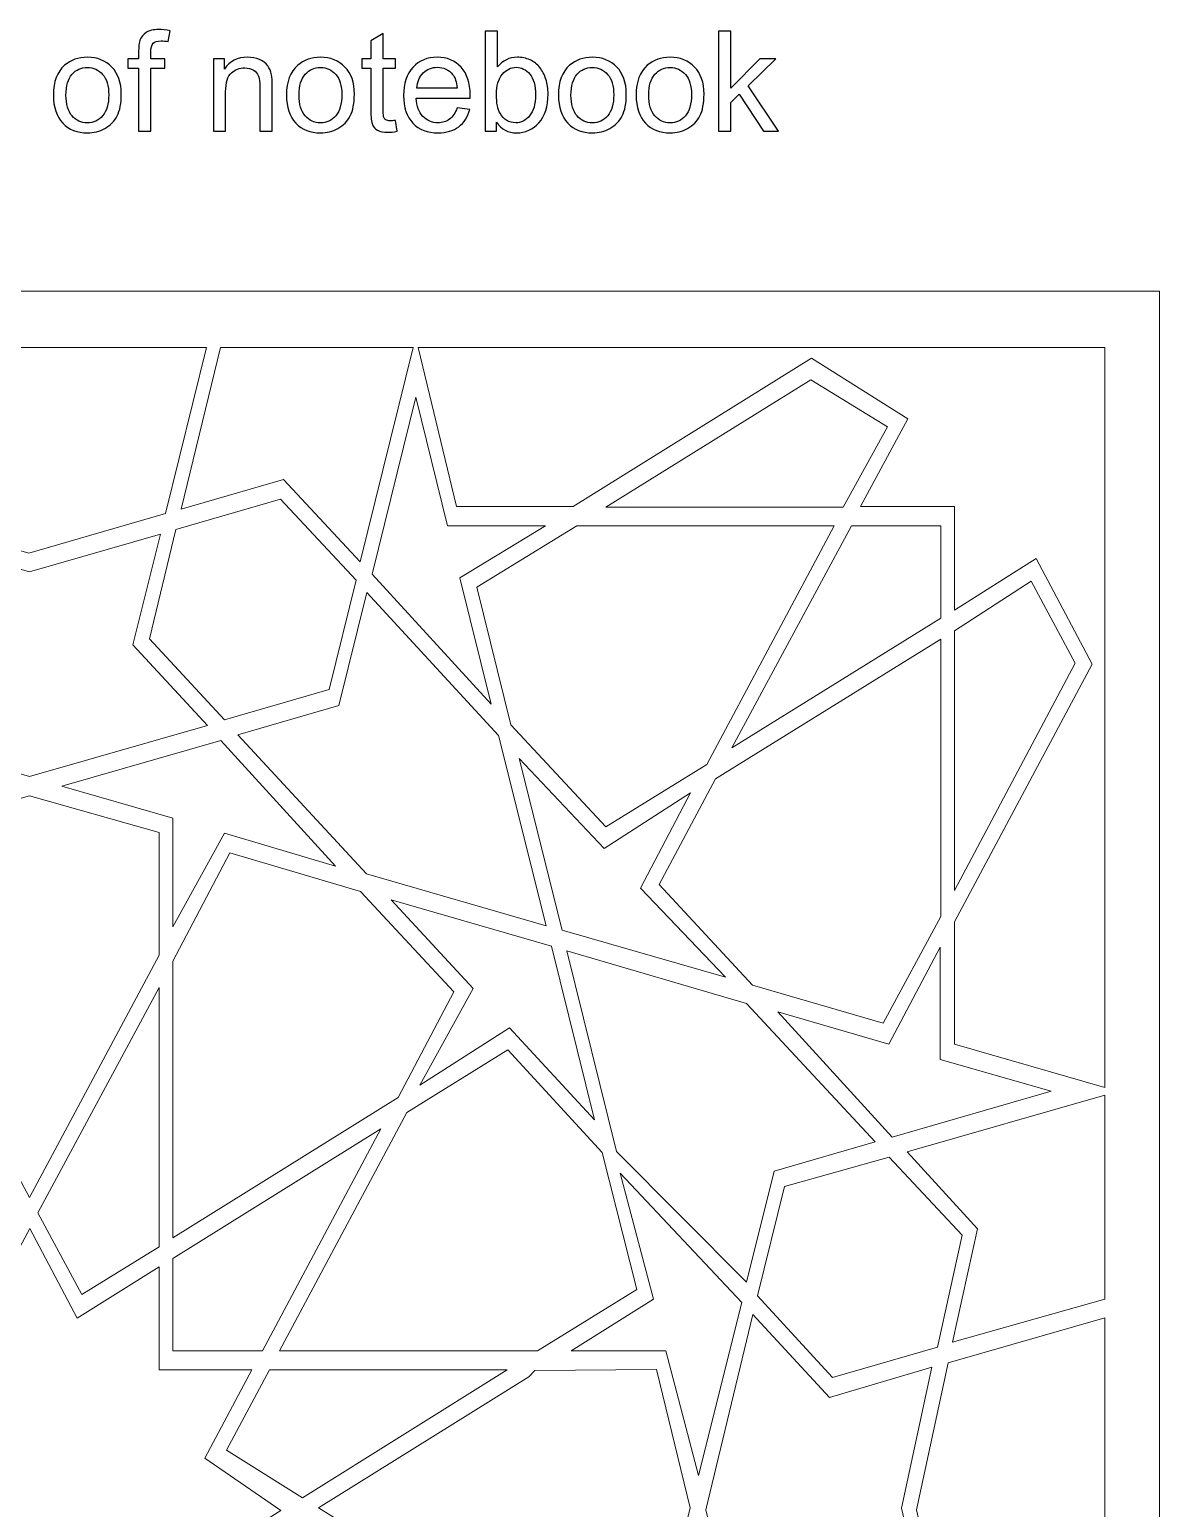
# Model space of a CAD drawing. Header units: centimetres. Extents: x -12.3 to 38.8, y -41.7 to 12.7.
# Drawn here: x 31.91 to 38.76, y 3.64 to 12.6 of the extents above; entities that cross this region are included whole.
import ezdxf

# ---------------------------------------------------------------- set-up
doc = ezdxf.new("R2010")
doc.units = ezdxf.units.CM
doc.header["$MEASUREMENT"] = 0
doc.layers.add('layer 1', color=7, linetype='Continuous')

msp = doc.modelspace()

# ---------------------------------------------------------------- linework, layer by layer
at = {"layer": 'layer 1', "color": 250}
for points, knots in [([(32.57117, 11.98758), (32.57117, 11.98758), (32.57117, 12.36943), (32.57117, 12.36943), (32.57117, 12.36943), (32.57117, 12.36943), (32.50513, 12.36943), (32.50513, 12.36943), (32.50513, 12.36943), (32.50513, 12.36943), (32.50513, 12.427), (32.50513, 12.427), (32.50513, 12.427), (32.50513, 12.427), (32.57117, 12.427), (32.57117, 12.427), (32.57117, 12.427), (32.57117, 12.427), (32.57117, 12.47357), (32.57117, 12.47357), (32.57117, 12.47357), (32.57117, 12.50306), (32.57371, 12.52493), (32.57893, 12.53919), (32.57893, 12.53919), (32.58613, 12.55838), (32.59855, 12.57404), (32.61661, 12.58603), (32.61661, 12.58603), (32.63453, 12.59803), (32.65979, 12.60396), (32.69224, 12.60396), (32.69224, 12.60396), (32.71327, 12.60396), (32.73641, 12.60142), (32.76181, 12.59648), (32.76181, 12.59648), (32.76181, 12.59648), (32.75066, 12.53128), (32.75066, 12.53128), (32.75066, 12.53128), (32.73514, 12.53396), (32.72061, 12.53538), (32.70678, 12.53538), (32.70678, 12.53538), (32.6842, 12.53538), (32.66826, 12.53058), (32.6588, 12.52098), (32.6588, 12.52098), (32.64949, 12.51139), (32.64483, 12.49347), (32.64483, 12.46722), (32.64483, 12.46722), (32.64483, 12.46722), (32.64483, 12.427), (32.64483, 12.427), (32.64483, 12.427), (32.64483, 12.427), (32.73034, 12.427), (32.73034, 12.427), (32.73034, 12.427), (32.73034, 12.427), (32.73034, 12.36943), (32.73034, 12.36943), (32.73034, 12.36943), (32.73034, 12.36943), (32.64568, 12.36943), (32.64568, 12.36943), (32.64568, 12.36943), (32.64568, 12.36943), (32.64568, 11.98758), (32.64568, 11.98758), (32.64568, 11.98758), (32.64568, 11.98758), (32.57117, 11.98758), (32.57117, 11.98758)], [0, 0, 0, 0, 0.05, 0.05, 0.05, 0.05, 0.1, 0.1, 0.1, 0.1, 0.15, 0.15, 0.15, 0.15, 0.2, 0.2, 0.2, 0.2, 0.25, 0.25, 0.25, 0.25, 0.3, 0.3, 0.3, 0.3, 0.35, 0.35, 0.35, 0.35, 0.4, 0.4, 0.4, 0.4, 0.45, 0.45, 0.45, 0.45, 0.5, 0.5, 0.5, 0.5, 0.55, 0.55, 0.55, 0.55, 0.6, 0.6, 0.6, 0.6, 0.65, 0.65, 0.65, 0.65, 0.7, 0.7, 0.7, 0.7, 0.75, 0.75, 0.75, 0.75, 0.8, 0.8, 0.8, 0.8, 0.85, 0.85, 0.85, 0.85, 0.9, 0.9, 0.9, 0.9, 1, 1, 1, 1]), ([(34.12734, 12.05404), (34.12734, 12.05404), (34.1375, 11.98829), (34.1375, 11.98829), (34.1375, 11.98829), (34.11662, 11.98391), (34.09785, 11.98165), (34.08148, 11.98165), (34.08148, 11.98165), (34.05453, 11.98165), (34.03365, 11.98589), (34.01869, 11.99449), (34.01869, 11.99449), (34.00387, 12.0031), (33.99343, 12.01425), (33.98736, 12.02822), (33.98736, 12.02822), (33.98129, 12.04219), (33.97833, 12.07154), (33.97833, 12.11627), (33.97833, 12.11627), (33.97833, 12.11627), (33.97833, 12.36943), (33.97833, 12.36943), (33.97833, 12.36943), (33.97833, 12.36943), (33.9233, 12.36943), (33.9233, 12.36943), (33.9233, 12.36943), (33.9233, 12.36943), (33.9233, 12.427), (33.9233, 12.427), (33.9233, 12.427), (33.9233, 12.427), (33.97833, 12.427), (33.97833, 12.427), (33.97833, 12.427), (33.97833, 12.427), (33.97833, 12.53566), (33.97833, 12.53566), (33.97833, 12.53566), (33.97833, 12.53566), (34.05284, 12.58039), (34.05284, 12.58039), (34.05284, 12.58039), (34.05284, 12.58039), (34.05284, 12.427), (34.05284, 12.427), (34.05284, 12.427), (34.05284, 12.427), (34.12734, 12.427), (34.12734, 12.427), (34.12734, 12.427), (34.12734, 12.427), (34.12734, 12.36943), (34.12734, 12.36943), (34.12734, 12.36943), (34.12734, 12.36943), (34.05284, 12.36943), (34.05284, 12.36943), (34.05284, 12.36943), (34.05284, 12.36943), (34.05284, 12.11204), (34.05284, 12.11204), (34.05284, 12.11204), (34.05284, 12.09073), (34.05411, 12.07704), (34.05679, 12.07098), (34.05679, 12.07098), (34.05933, 12.06491), (34.06356, 12.06011), (34.06949, 12.05644), (34.06949, 12.05644), (34.07542, 12.05291), (34.08388, 12.05108), (34.09489, 12.05108), (34.09489, 12.05108), (34.10307, 12.05108), (34.11394, 12.05207), (34.12734, 12.05404)], [0, 0, 0, 0, 0.047619, 0.047619, 0.047619, 0.047619, 0.0952381, 0.0952381, 0.0952381, 0.0952381, 0.1428571, 0.1428571, 0.1428571, 0.1428571, 0.1904762, 0.1904762, 0.1904762, 0.1904762, 0.2380952, 0.2380952, 0.2380952, 0.2380952, 0.2857143, 0.2857143, 0.2857143, 0.2857143, 0.3333333, 0.3333333, 0.3333333, 0.3333333, 0.3809524, 0.3809524, 0.3809524, 0.3809524, 0.4285714, 0.4285714, 0.4285714, 0.4285714, 0.4761905, 0.4761905, 0.4761905, 0.4761905, 0.5238095, 0.5238095, 0.5238095, 0.5238095, 0.5714286, 0.5714286, 0.5714286, 0.5714286, 0.6190476, 0.6190476, 0.6190476, 0.6190476, 0.6666667, 0.6666667, 0.6666667, 0.6666667, 0.7142857, 0.7142857, 0.7142857, 0.7142857, 0.7619048, 0.7619048, 0.7619048, 0.7619048, 0.8095238, 0.8095238, 0.8095238, 0.8095238, 0.8571429, 0.8571429, 0.8571429, 0.8571429, 0.9047619, 0.9047619, 0.9047619, 0.9047619, 1, 1, 1, 1]), ([(34.74033, 11.98758), (34.74033, 11.98758), (34.6709, 11.98758), (34.6709, 11.98758), (34.6709, 11.98758), (34.6709, 11.98758), (34.6709, 12.5938), (34.6709, 12.5938), (34.6709, 12.5938), (34.6709, 12.5938), (34.74541, 12.5938), (34.74541, 12.5938), (34.74541, 12.5938), (34.74541, 12.5938), (34.74541, 12.37747), (34.74541, 12.37747), (34.74541, 12.37747), (34.77688, 12.4167), (34.81695, 12.43632), (34.86578, 12.43632), (34.86578, 12.43632), (34.89273, 12.43632), (34.91841, 12.43095), (34.94254, 12.42009), (34.94254, 12.42009), (34.96667, 12.40922), (34.98643, 12.39384), (35.00209, 12.37423), (35.00209, 12.37423), (35.01761, 12.35447), (35.02989, 12.33076), (35.03864, 12.30296), (35.03864, 12.30296), (35.04753, 12.27531), (35.05191, 12.24553), (35.05191, 12.21392), (35.05191, 12.21392), (35.05191, 12.13885), (35.03328, 12.08071), (34.99617, 12.03979), (34.99617, 12.03979), (34.95891, 11.99873), (34.91432, 11.97827), (34.86225, 11.97827), (34.86225, 11.97827), (34.81046, 11.97827), (34.76982, 11.99986), (34.74033, 12.0429), (34.74033, 12.0429), (34.74033, 12.0429), (34.74033, 11.98758), (34.74033, 11.98758)], [0, 0, 0, 0, 0.0714286, 0.0714286, 0.0714286, 0.0714286, 0.1428571, 0.1428571, 0.1428571, 0.1428571, 0.2142857, 0.2142857, 0.2142857, 0.2142857, 0.2857143, 0.2857143, 0.2857143, 0.2857143, 0.3571429, 0.3571429, 0.3571429, 0.3571429, 0.4285714, 0.4285714, 0.4285714, 0.4285714, 0.5, 0.5, 0.5, 0.5, 0.5714286, 0.5714286, 0.5714286, 0.5714286, 0.6428571, 0.6428571, 0.6428571, 0.6428571, 0.7142857, 0.7142857, 0.7142857, 0.7142857, 0.7857143, 0.7857143, 0.7857143, 0.7857143, 0.8571429, 0.8571429, 0.8571429, 0.8571429, 1, 1, 1, 1]), ([(36.0847, 11.98758), (36.0847, 11.98758), (36.0847, 12.5938), (36.0847, 12.5938), (36.0847, 12.5938), (36.0847, 12.5938), (36.15921, 12.5938), (36.15921, 12.5938), (36.15921, 12.5938), (36.15921, 12.5938), (36.15921, 12.2485), (36.15921, 12.2485), (36.15921, 12.2485), (36.15921, 12.2485), (36.33532, 12.427), (36.33532, 12.427), (36.33532, 12.427), (36.33532, 12.427), (36.43155, 12.427), (36.43155, 12.427), (36.43155, 12.427), (36.43155, 12.427), (36.26391, 12.26374), (36.26391, 12.26374), (36.26391, 12.26374), (36.26391, 12.26374), (36.44849, 11.98758), (36.44849, 11.98758), (36.44849, 11.98758), (36.44849, 11.98758), (36.35677, 11.98758), (36.35677, 11.98758), (36.35677, 11.98758), (36.35677, 11.98758), (36.21086, 12.21209), (36.21086, 12.21209), (36.21086, 12.21209), (36.21086, 12.21209), (36.15921, 12.16185), (36.15921, 12.16185), (36.15921, 12.16185), (36.15921, 12.16185), (36.15921, 11.98758), (36.15921, 11.98758), (36.15921, 11.98758), (36.15921, 11.98758), (36.0847, 11.98758), (36.0847, 11.98758)], [0, 0, 0, 0, 0.0769231, 0.0769231, 0.0769231, 0.0769231, 0.1538462, 0.1538462, 0.1538462, 0.1538462, 0.2307692, 0.2307692, 0.2307692, 0.2307692, 0.3076923, 0.3076923, 0.3076923, 0.3076923, 0.3846154, 0.3846154, 0.3846154, 0.3846154, 0.4615385, 0.4615385, 0.4615385, 0.4615385, 0.5384615, 0.5384615, 0.5384615, 0.5384615, 0.6153846, 0.6153846, 0.6153846, 0.6153846, 0.6923077, 0.6923077, 0.6923077, 0.6923077, 0.7692308, 0.7692308, 0.7692308, 0.7692308, 0.8461538, 0.8461538, 0.8461538, 0.8461538, 1, 1, 1, 1]), ([(32.05456, 12.20729), (32.05456, 12.28843), (32.07714, 12.34854), (32.12243, 12.38763), (32.12243, 12.38763), (32.16011, 12.42009), (32.20626, 12.43632), (32.26058, 12.43632), (32.26058, 12.43632), (32.32084, 12.43632), (32.37023, 12.41656), (32.40861, 12.37705), (32.40861, 12.37705), (32.44685, 12.33768), (32.46604, 12.28307), (32.46604, 12.2135), (32.46604, 12.2135), (32.46604, 12.15706), (32.45758, 12.11275), (32.44064, 12.08043), (32.44064, 12.08043), (32.42371, 12.04812), (32.39901, 12.023), (32.36656, 12.00508), (32.36656, 12.00508), (32.33424, 11.98716), (32.29882, 11.97827), (32.26058, 11.97827), (32.26058, 11.97827), (32.19906, 11.97827), (32.14939, 11.99788), (32.11143, 12.03725), (32.11143, 12.03725), (32.07347, 12.07662), (32.05456, 12.13335), (32.05456, 12.20729)], [0, 0, 0, 0, 0.1, 0.1, 0.1, 0.1, 0.2, 0.2, 0.2, 0.2, 0.3, 0.3, 0.3, 0.3, 0.4, 0.4, 0.4, 0.4, 0.5, 0.5, 0.5, 0.5, 0.6, 0.6, 0.6, 0.6, 0.7, 0.7, 0.7, 0.7, 0.8, 0.8, 0.8, 0.8, 1, 1, 1, 1]), ([(32.13076, 12.20715), (32.13076, 12.15099), (32.14304, 12.10894), (32.16759, 12.08114), (32.16759, 12.08114), (32.19229, 12.0532), (32.22319, 12.03923), (32.26058, 12.03923), (32.26058, 12.03923), (32.29755, 12.03923), (32.32832, 12.0532), (32.35301, 12.08128), (32.35301, 12.08128), (32.37756, 12.10936), (32.38984, 12.15212), (32.38984, 12.20955), (32.38984, 12.20955), (32.38984, 12.26374), (32.37742, 12.3048), (32.35273, 12.3326), (32.35273, 12.3326), (32.32803, 12.36054), (32.29727, 12.37451), (32.26058, 12.37451), (32.26058, 12.37451), (32.22319, 12.37451), (32.19229, 12.36068), (32.16759, 12.33288), (32.16759, 12.33288), (32.14304, 12.30508), (32.13076, 12.26317), (32.13076, 12.20715)], [0, 0, 0, 0, 0.1111111, 0.1111111, 0.1111111, 0.1111111, 0.2222222, 0.2222222, 0.2222222, 0.2222222, 0.3333333, 0.3333333, 0.3333333, 0.3333333, 0.4444444, 0.4444444, 0.4444444, 0.4444444, 0.5555556, 0.5555556, 0.5555556, 0.5555556, 0.6666667, 0.6666667, 0.6666667, 0.6666667, 0.7777778, 0.7777778, 0.7777778, 0.7777778, 1, 1, 1, 1]), ([(33.02385, 11.98758), (33.02385, 11.98758), (33.02385, 12.427), (33.02385, 12.427), (33.02385, 12.427), (33.02385, 12.427), (33.09074, 12.427), (33.09074, 12.427), (33.09074, 12.427), (33.09074, 12.427), (33.09074, 12.36463), (33.09074, 12.36463), (33.09074, 12.36463), (33.12291, 12.41247), (33.16948, 12.43632), (33.2303, 12.43632), (33.2303, 12.43632), (33.25683, 12.43632), (33.2811, 12.43152), (33.30325, 12.42206), (33.30325, 12.42206), (33.32541, 12.41261), (33.34206, 12.40005), (33.35306, 12.38467), (33.35306, 12.38467), (33.36407, 12.36929), (33.37183, 12.35094), (33.37621, 12.32978), (33.37621, 12.32978), (33.37889, 12.31595), (33.3803, 12.29182), (33.3803, 12.25739), (33.3803, 12.25739), (33.3803, 12.25739), (33.3803, 11.98758), (33.3803, 11.98758), (33.3803, 11.98758), (33.3803, 11.98758), (33.30579, 11.98758), (33.30579, 11.98758), (33.30579, 11.98758), (33.30579, 11.98758), (33.30579, 12.25456), (33.30579, 12.25456), (33.30579, 12.25456), (33.30579, 12.2849), (33.30297, 12.30762), (33.29718, 12.32258), (33.29718, 12.32258), (33.2914, 12.33754), (33.2811, 12.34953), (33.26642, 12.35856), (33.26642, 12.35856), (33.25175, 12.36745), (33.23439, 12.37197), (33.21463, 12.37197), (33.21463, 12.37197), (33.18302, 12.37197), (33.15579, 12.36195), (33.13279, 12.34177), (33.13279, 12.34177), (33.10979, 12.32173), (33.09836, 12.28349), (33.09836, 12.22733), (33.09836, 12.22733), (33.09836, 12.22733), (33.09836, 11.98758), (33.09836, 11.98758), (33.09836, 11.98758), (33.09836, 11.98758), (33.02385, 11.98758), (33.02385, 11.98758)], [0, 0, 0, 0, 0.0526316, 0.0526316, 0.0526316, 0.0526316, 0.1052632, 0.1052632, 0.1052632, 0.1052632, 0.1578947, 0.1578947, 0.1578947, 0.1578947, 0.2105263, 0.2105263, 0.2105263, 0.2105263, 0.2631579, 0.2631579, 0.2631579, 0.2631579, 0.3157895, 0.3157895, 0.3157895, 0.3157895, 0.3684211, 0.3684211, 0.3684211, 0.3684211, 0.4210526, 0.4210526, 0.4210526, 0.4210526, 0.4736842, 0.4736842, 0.4736842, 0.4736842, 0.5263158, 0.5263158, 0.5263158, 0.5263158, 0.5789474, 0.5789474, 0.5789474, 0.5789474, 0.6315789, 0.6315789, 0.6315789, 0.6315789, 0.6842105, 0.6842105, 0.6842105, 0.6842105, 0.7368421, 0.7368421, 0.7368421, 0.7368421, 0.7894737, 0.7894737, 0.7894737, 0.7894737, 0.8421053, 0.8421053, 0.8421053, 0.8421053, 0.8947368, 0.8947368, 0.8947368, 0.8947368, 1, 1, 1, 1]), ([(33.4668, 12.20729), (33.4668, 12.28843), (33.48938, 12.34854), (33.53467, 12.38763), (33.53467, 12.38763), (33.57235, 12.42009), (33.6185, 12.43632), (33.67282, 12.43632), (33.67282, 12.43632), (33.73308, 12.43632), (33.78247, 12.41656), (33.82085, 12.37705), (33.82085, 12.37705), (33.85909, 12.33768), (33.87828, 12.28307), (33.87828, 12.2135), (33.87828, 12.2135), (33.87828, 12.15706), (33.86982, 12.11275), (33.85288, 12.08043), (33.85288, 12.08043), (33.83595, 12.04812), (33.81125, 12.023), (33.7788, 12.00508), (33.7788, 12.00508), (33.74648, 11.98716), (33.71106, 11.97827), (33.67282, 11.97827), (33.67282, 11.97827), (33.6113, 11.97827), (33.56163, 11.99788), (33.52367, 12.03725), (33.52367, 12.03725), (33.48571, 12.07662), (33.4668, 12.13335), (33.4668, 12.20729)], [0, 0, 0, 0, 0.1, 0.1, 0.1, 0.1, 0.2, 0.2, 0.2, 0.2, 0.3, 0.3, 0.3, 0.3, 0.4, 0.4, 0.4, 0.4, 0.5, 0.5, 0.5, 0.5, 0.6, 0.6, 0.6, 0.6, 0.7, 0.7, 0.7, 0.7, 0.8, 0.8, 0.8, 0.8, 1, 1, 1, 1]), ([(33.543, 12.20715), (33.543, 12.15099), (33.55528, 12.10894), (33.57983, 12.08114), (33.57983, 12.08114), (33.60453, 12.0532), (33.63543, 12.03923), (33.67282, 12.03923), (33.67282, 12.03923), (33.70979, 12.03923), (33.74056, 12.0532), (33.76525, 12.08128), (33.76525, 12.08128), (33.7898, 12.10936), (33.80208, 12.15212), (33.80208, 12.20955), (33.80208, 12.20955), (33.80208, 12.26374), (33.78966, 12.3048), (33.76497, 12.3326), (33.76497, 12.3326), (33.74027, 12.36054), (33.70951, 12.37451), (33.67282, 12.37451), (33.67282, 12.37451), (33.63543, 12.37451), (33.60453, 12.36068), (33.57983, 12.33288), (33.57983, 12.33288), (33.55528, 12.30508), (33.543, 12.26317), (33.543, 12.20715)], [0, 0, 0, 0, 0.1111111, 0.1111111, 0.1111111, 0.1111111, 0.2222222, 0.2222222, 0.2222222, 0.2222222, 0.3333333, 0.3333333, 0.3333333, 0.3333333, 0.4444444, 0.4444444, 0.4444444, 0.4444444, 0.5555556, 0.5555556, 0.5555556, 0.5555556, 0.6666667, 0.6666667, 0.6666667, 0.6666667, 0.7777778, 0.7777778, 0.7777778, 0.7777778, 1, 1, 1, 1]), ([(34.50058, 12.12982), (34.50058, 12.12982), (34.57763, 12.11966), (34.57763, 12.11966), (34.57763, 12.11966), (34.56563, 12.07493), (34.5432, 12.04007), (34.51046, 12.01538), (34.51046, 12.01538), (34.47772, 11.99068), (34.43595, 11.97827), (34.38501, 11.97827), (34.38501, 11.97827), (34.32095, 11.97827), (34.27015, 11.99802), (34.23261, 12.03753), (34.23261, 12.03753), (34.19507, 12.0769), (34.17631, 12.13236), (34.17631, 12.20362), (34.17631, 12.20362), (34.17631, 12.27728), (34.19522, 12.33457), (34.23317, 12.37521), (34.23317, 12.37521), (34.27113, 12.416), (34.32038, 12.43632), (34.38092, 12.43632), (34.38092, 12.43632), (34.43948, 12.43632), (34.48732, 12.41642), (34.52443, 12.37648), (34.52443, 12.37648), (34.56154, 12.33655), (34.58017, 12.28039), (34.58017, 12.208), (34.58017, 12.208), (34.58017, 12.20362), (34.58003, 12.19699), (34.57975, 12.18824), (34.57975, 12.18824), (34.57975, 12.18824), (34.25251, 12.18824), (34.25251, 12.18824), (34.25251, 12.18824), (34.25533, 12.14012), (34.26888, 12.10315), (34.29343, 12.07761), (34.29343, 12.07761), (34.31784, 12.05207), (34.34846, 12.03923), (34.38501, 12.03923), (34.38501, 12.03923), (34.41225, 12.03923), (34.43553, 12.04642), (34.45472, 12.06082), (34.45472, 12.06082), (34.47405, 12.07521), (34.48929, 12.09821), (34.50058, 12.12982)], [0, 0, 0, 0, 0.0625, 0.0625, 0.0625, 0.0625, 0.125, 0.125, 0.125, 0.125, 0.1875, 0.1875, 0.1875, 0.1875, 0.25, 0.25, 0.25, 0.25, 0.3125, 0.3125, 0.3125, 0.3125, 0.375, 0.375, 0.375, 0.375, 0.4375, 0.4375, 0.4375, 0.4375, 0.5, 0.5, 0.5, 0.5, 0.5625, 0.5625, 0.5625, 0.5625, 0.625, 0.625, 0.625, 0.625, 0.6875, 0.6875, 0.6875, 0.6875, 0.75, 0.75, 0.75, 0.75, 0.8125, 0.8125, 0.8125, 0.8125, 0.875, 0.875, 0.875, 0.875, 1, 1, 1, 1]), ([(34.25674, 12.2492), (34.25674, 12.2492), (34.50143, 12.2492), (34.50143, 12.2492), (34.50143, 12.2492), (34.49818, 12.28617), (34.48873, 12.31383), (34.47335, 12.33232), (34.47335, 12.33232), (34.44978, 12.36096), (34.41902, 12.37535), (34.38134, 12.37535), (34.38134, 12.37535), (34.34719, 12.37535), (34.31855, 12.36392), (34.29526, 12.34106), (34.29526, 12.34106), (34.27212, 12.3182), (34.25928, 12.28758), (34.25674, 12.2492)], [0, 0, 0, 0, 0.1666667, 0.1666667, 0.1666667, 0.1666667, 0.3333333, 0.3333333, 0.3333333, 0.3333333, 0.5, 0.5, 0.5, 0.5, 0.6666667, 0.6666667, 0.6666667, 0.6666667, 1, 1, 1, 1]), ([(34.73948, 12.21054), (34.73948, 12.15804), (34.74668, 12.12008), (34.76093, 12.09666), (34.76093, 12.09666), (34.78436, 12.05842), (34.81597, 12.03923), (34.8559, 12.03923), (34.8559, 12.03923), (34.8885, 12.03923), (34.91658, 12.05334), (34.94014, 12.08156), (34.94014, 12.08156), (34.96385, 12.10978), (34.9757, 12.15183), (34.9757, 12.20771), (34.9757, 12.20771), (34.9757, 12.26501), (34.96442, 12.3072), (34.9417, 12.33443), (34.9417, 12.33443), (34.91898, 12.36167), (34.89146, 12.37535), (34.85929, 12.37535), (34.85929, 12.37535), (34.82669, 12.37535), (34.79861, 12.36124), (34.77504, 12.33302), (34.77504, 12.33302), (34.75134, 12.3048), (34.73948, 12.26402), (34.73948, 12.21054)], [0, 0, 0, 0, 0.1111111, 0.1111111, 0.1111111, 0.1111111, 0.2222222, 0.2222222, 0.2222222, 0.2222222, 0.3333333, 0.3333333, 0.3333333, 0.3333333, 0.4444444, 0.4444444, 0.4444444, 0.4444444, 0.5555556, 0.5555556, 0.5555556, 0.5555556, 0.6666667, 0.6666667, 0.6666667, 0.6666667, 0.7777778, 0.7777778, 0.7777778, 0.7777778, 1, 1, 1, 1]), ([(35.1147, 12.20729), (35.1147, 12.28843), (35.13728, 12.34854), (35.18257, 12.38763), (35.18257, 12.38763), (35.22025, 12.42009), (35.2664, 12.43632), (35.32072, 12.43632), (35.32072, 12.43632), (35.38098, 12.43632), (35.43037, 12.41656), (35.46875, 12.37705), (35.46875, 12.37705), (35.50699, 12.33768), (35.52618, 12.28307), (35.52618, 12.2135), (35.52618, 12.2135), (35.52618, 12.15706), (35.51772, 12.11275), (35.50078, 12.08043), (35.50078, 12.08043), (35.48385, 12.04812), (35.45915, 12.023), (35.4267, 12.00508), (35.4267, 12.00508), (35.39438, 11.98716), (35.35896, 11.97827), (35.32072, 11.97827), (35.32072, 11.97827), (35.2592, 11.97827), (35.20953, 11.99788), (35.17157, 12.03725), (35.17157, 12.03725), (35.13361, 12.07662), (35.1147, 12.13335), (35.1147, 12.20729)], [0, 0, 0, 0, 0.1, 0.1, 0.1, 0.1, 0.2, 0.2, 0.2, 0.2, 0.3, 0.3, 0.3, 0.3, 0.4, 0.4, 0.4, 0.4, 0.5, 0.5, 0.5, 0.5, 0.6, 0.6, 0.6, 0.6, 0.7, 0.7, 0.7, 0.7, 0.8, 0.8, 0.8, 0.8, 1, 1, 1, 1]), ([(35.1909, 12.20715), (35.1909, 12.15099), (35.20318, 12.10894), (35.22773, 12.08114), (35.22773, 12.08114), (35.25243, 12.0532), (35.28333, 12.03923), (35.32072, 12.03923), (35.32072, 12.03923), (35.35769, 12.03923), (35.38846, 12.0532), (35.41315, 12.08128), (35.41315, 12.08128), (35.4377, 12.10936), (35.44998, 12.15212), (35.44998, 12.20955), (35.44998, 12.20955), (35.44998, 12.26374), (35.43756, 12.3048), (35.41287, 12.3326), (35.41287, 12.3326), (35.38817, 12.36054), (35.35741, 12.37451), (35.32072, 12.37451), (35.32072, 12.37451), (35.28333, 12.37451), (35.25243, 12.36068), (35.22773, 12.33288), (35.22773, 12.33288), (35.20318, 12.30508), (35.1909, 12.26317), (35.1909, 12.20715)], [0, 0, 0, 0, 0.1111111, 0.1111111, 0.1111111, 0.1111111, 0.2222222, 0.2222222, 0.2222222, 0.2222222, 0.3333333, 0.3333333, 0.3333333, 0.3333333, 0.4444444, 0.4444444, 0.4444444, 0.4444444, 0.5555556, 0.5555556, 0.5555556, 0.5555556, 0.6666667, 0.6666667, 0.6666667, 0.6666667, 0.7777778, 0.7777778, 0.7777778, 0.7777778, 1, 1, 1, 1]), ([(35.58559, 12.20729), (35.58559, 12.28843), (35.60817, 12.34854), (35.65346, 12.38763), (35.65346, 12.38763), (35.69114, 12.42009), (35.73729, 12.43632), (35.79161, 12.43632), (35.79161, 12.43632), (35.85187, 12.43632), (35.90126, 12.41656), (35.93964, 12.37705), (35.93964, 12.37705), (35.97788, 12.33768), (35.99707, 12.28307), (35.99707, 12.2135), (35.99707, 12.2135), (35.99707, 12.15706), (35.98861, 12.11275), (35.97167, 12.08043), (35.97167, 12.08043), (35.95474, 12.04812), (35.93004, 12.023), (35.89759, 12.00508), (35.89759, 12.00508), (35.86527, 11.98716), (35.82985, 11.97827), (35.79161, 11.97827), (35.79161, 11.97827), (35.73009, 11.97827), (35.68042, 11.99788), (35.64246, 12.03725), (35.64246, 12.03725), (35.6045, 12.07662), (35.58559, 12.13335), (35.58559, 12.20729)], [0, 0, 0, 0, 0.1, 0.1, 0.1, 0.1, 0.2, 0.2, 0.2, 0.2, 0.3, 0.3, 0.3, 0.3, 0.4, 0.4, 0.4, 0.4, 0.5, 0.5, 0.5, 0.5, 0.6, 0.6, 0.6, 0.6, 0.7, 0.7, 0.7, 0.7, 0.8, 0.8, 0.8, 0.8, 1, 1, 1, 1]), ([(35.66179, 12.20715), (35.66179, 12.15099), (35.67407, 12.10894), (35.69862, 12.08114), (35.69862, 12.08114), (35.72332, 12.0532), (35.75422, 12.03923), (35.79161, 12.03923), (35.79161, 12.03923), (35.82858, 12.03923), (35.85935, 12.0532), (35.88404, 12.08128), (35.88404, 12.08128), (35.90859, 12.10936), (35.92087, 12.15212), (35.92087, 12.20955), (35.92087, 12.20955), (35.92087, 12.26374), (35.90845, 12.3048), (35.88376, 12.3326), (35.88376, 12.3326), (35.85906, 12.36054), (35.8283, 12.37451), (35.79161, 12.37451), (35.79161, 12.37451), (35.75422, 12.37451), (35.72332, 12.36068), (35.69862, 12.33288), (35.69862, 12.33288), (35.67407, 12.30508), (35.66179, 12.26317), (35.66179, 12.20715)], [0, 0, 0, 0, 0.1111111, 0.1111111, 0.1111111, 0.1111111, 0.2222222, 0.2222222, 0.2222222, 0.2222222, 0.3333333, 0.3333333, 0.3333333, 0.3333333, 0.4444444, 0.4444444, 0.4444444, 0.4444444, 0.5555556, 0.5555556, 0.5555556, 0.5555556, 0.6666667, 0.6666667, 0.6666667, 0.6666667, 0.7777778, 0.7777778, 0.7777778, 0.7777778, 1, 1, 1, 1])]:
    msp.add_open_spline(points, degree=3, knots=knots, dxfattribs=at)
at = {"layer": 'layer 1', "color": 7, "lineweight": 9}
msp.add_open_spline([(23.90013, 11.0185), (23.90013, 11.0185), (38.7565, 11.0185), (38.7565, 11.0185), (38.7565, 11.0185), (38.7565, 11.0185), (38.7565, -9.98942), (38.7565, -9.98942), (38.7565, -9.98942), (38.7565, -9.98942), (23.90013, -9.98942), (23.90013, -9.98942), (23.90013, -9.98942), (23.90013, -9.98942), (23.90013, 11.0185), (23.90013, 11.0185)], degree=3, knots=[0, 0, 0, 0, 0.2, 0.2, 0.2, 0.2, 0.4, 0.4, 0.4, 0.4, 0.6, 0.6, 0.6, 0.6, 1, 1, 1, 1], dxfattribs=at)
at = {"layer": 'layer 1', "color": 9, "lineweight": 9}
for points, knots in [([(32.98183, 10.6783), (32.98183, 10.6783), (32.73443, 9.67194), (32.73443, 9.67194), (32.73443, 9.67194), (32.73443, 9.67194), (31.90649, 9.43251), (31.90649, 9.43251), (31.90649, 9.43251), (31.90649, 9.43251), (31.08185, 9.6722), (31.08185, 9.6722), (31.08185, 9.6722), (31.08185, 9.6722), (30.83934, 10.6783), (30.83934, 10.6783), (30.83934, 10.6783), (30.83934, 10.6783), (32.98183, 10.6783), (32.98183, 10.6783)], [0, 0, 0, 0, 0.1666667, 0.1666667, 0.1666667, 0.1666667, 0.3333333, 0.3333333, 0.3333333, 0.3333333, 0.5, 0.5, 0.5, 0.5, 0.6666667, 0.6666667, 0.6666667, 0.6666667, 1, 1, 1, 1]), ([(36.8897, 9.59678), (36.8897, 9.59678), (37.43101, 9.59679), (37.43101, 9.59679), (37.43101, 9.59679), (37.43101, 9.59679), (37.43101, 9.03735), (37.43101, 9.03735), (37.43101, 9.03735), (37.43101, 9.03735), (36.16514, 8.25199), (36.16514, 8.25199), (36.16514, 8.25199), (36.16514, 8.25199), (36.8897, 9.59678), (36.8897, 9.59678)], [0, 0, 0, 0, 0.2, 0.2, 0.2, 0.2, 0.4, 0.4, 0.4, 0.4, 0.6, 0.6, 0.6, 0.6, 1, 1, 1, 1]), ([(31.91013, 9.31909), (31.91013, 9.31909), (32.70428, 9.5479), (32.70428, 9.5479), (32.70428, 9.5479), (32.70428, 9.5479), (32.53676, 8.87556), (32.53676, 8.87556), (32.53676, 8.87556), (32.53676, 8.87556), (32.98804, 8.388), (32.98804, 8.388), (32.98804, 8.388), (32.98804, 8.388), (31.90995, 8.0788), (31.90995, 8.0788), (31.90995, 8.0788), (31.90995, 8.0788), (30.84246, 8.38768), (30.84246, 8.38768), (30.84246, 8.38768), (30.84246, 8.38768), (31.28374, 8.87458), (31.28374, 8.87458), (31.28374, 8.87458), (31.28374, 8.87458), (31.11596, 9.5479), (31.11596, 9.5479), (31.11596, 9.5479), (31.11596, 9.5479), (31.91013, 9.31909), (31.91013, 9.31909)], [0, 0, 0, 0, 0.1111111, 0.1111111, 0.1111111, 0.1111111, 0.2222222, 0.2222222, 0.2222222, 0.2222222, 0.3333333, 0.3333333, 0.3333333, 0.3333333, 0.4444444, 0.4444444, 0.4444444, 0.4444444, 0.5555556, 0.5555556, 0.5555556, 0.5555556, 0.6666667, 0.6666667, 0.6666667, 0.6666667, 0.7777778, 0.7777778, 0.7777778, 0.7777778, 1, 1, 1, 1]), ([(33.784, 8.50824), (33.784, 8.50824), (33.95474, 9.1934), (33.95474, 9.1934), (33.95474, 9.1934), (33.95474, 9.1934), (34.7513, 8.32757), (34.7513, 8.32757), (34.7513, 8.32757), (34.7513, 8.32757), (35.04058, 7.17489), (35.04058, 7.17489), (35.04058, 7.17489), (35.04058, 7.17489), (33.95125, 7.48871), (33.95125, 7.48871), (33.95125, 7.48871), (33.95125, 7.48871), (33.17226, 8.33031), (33.17226, 8.33031), (33.17226, 8.33031), (33.17226, 8.33031), (33.784, 8.50824), (33.784, 8.50824)], [0, 0, 0, 0, 0.1428571, 0.1428571, 0.1428571, 0.1428571, 0.2857143, 0.2857143, 0.2857143, 0.2857143, 0.4285714, 0.4285714, 0.4285714, 0.4285714, 0.5714286, 0.5714286, 0.5714286, 0.5714286, 0.7142857, 0.7142857, 0.7142857, 0.7142857, 1, 1, 1, 1]), ([(36.42242, 5.6873), (36.42242, 5.6873), (36.25467, 5.01412), (36.25467, 5.01412), (36.25467, 5.01412), (36.25467, 5.01412), (35.46627, 5.80769), (35.46627, 5.80769), (35.46627, 5.80769), (35.46627, 5.80769), (35.16664, 7.02164), (35.16664, 7.02164), (35.16664, 7.02164), (35.16664, 7.02164), (36.25518, 6.70281), (36.25518, 6.70281), (36.25518, 6.70281), (36.25518, 6.70281), (37.03495, 5.86546), (37.03495, 5.86546), (37.03495, 5.86546), (37.03495, 5.86546), (36.42242, 5.6873), (36.42242, 5.6873)], [0, 0, 0, 0, 0.1428571, 0.1428571, 0.1428571, 0.1428571, 0.2857143, 0.2857143, 0.2857143, 0.2857143, 0.4285714, 0.4285714, 0.4285714, 0.4285714, 0.5714286, 0.5714286, 0.5714286, 0.5714286, 0.7142857, 0.7142857, 0.7142857, 0.7142857, 1, 1, 1, 1]), ([(32.69556, 5.22854), (32.69556, 5.22854), (32.22596, 4.94062), (32.22596, 4.94062), (32.22596, 4.94062), (32.22596, 4.94062), (31.95988, 5.43531), (31.95988, 5.43531), (31.95988, 5.43531), (31.95988, 5.43531), (32.69556, 6.80075), (32.69556, 6.80075), (32.69556, 6.80075), (32.69556, 6.80075), (32.69556, 5.22854), (32.69556, 5.22854)], [0, 0, 0, 0, 0.2, 0.2, 0.2, 0.2, 0.4, 0.4, 0.4, 0.4, 0.6, 0.6, 0.6, 0.6, 1, 1, 1, 1]), ([(34.03901, 5.94366), (34.03901, 5.94366), (33.3206, 4.59877), (33.3206, 4.59877), (33.3206, 4.59877), (33.3206, 4.59877), (32.77893, 4.59874), (32.77893, 4.59874), (32.77893, 4.59874), (32.77893, 4.59874), (32.77893, 5.15798), (32.77893, 5.15798), (32.77893, 5.15798), (32.77893, 5.15798), (34.03901, 5.94366), (34.03901, 5.94366)], [0, 0, 0, 0, 0.2, 0.2, 0.2, 0.2, 0.4, 0.4, 0.4, 0.4, 0.6, 0.6, 0.6, 0.6, 1, 1, 1, 1]), ([(36.75636, 4.31683), (36.75636, 4.31683), (37.37809, 4.49996), (37.37809, 4.49996), (37.37809, 4.49996), (37.37809, 4.49996), (37.1934, 3.64564), (37.1934, 3.64564), (37.1934, 3.64564), (37.1934, 3.64564), (37.3935, 2.79632), (37.3935, 2.79632), (37.3935, 2.79632), (37.3935, 2.79632), (36.75678, 2.97976), (36.75678, 2.97976), (36.75678, 2.97976), (36.75678, 2.97976), (36.29313, 2.47886), (36.29313, 2.47886), (36.29313, 2.47886), (36.29313, 2.47886), (36.00848, 3.63609), (36.00848, 3.63609), (36.00848, 3.63609), (36.00848, 3.63609), (36.29174, 4.81879), (36.29174, 4.81879), (36.29174, 4.81879), (36.29174, 4.81879), (36.75636, 4.31683), (36.75636, 4.31683)], [0, 0, 0, 0, 0.1111111, 0.1111111, 0.1111111, 0.1111111, 0.2222222, 0.2222222, 0.2222222, 0.2222222, 0.3333333, 0.3333333, 0.3333333, 0.3333333, 0.4444444, 0.4444444, 0.4444444, 0.4444444, 0.5555556, 0.5555556, 0.5555556, 0.5555556, 0.6666667, 0.6666667, 0.6666667, 0.6666667, 0.7777778, 0.7777778, 0.7777778, 0.7777778, 1, 1, 1, 1]), ([(37.47644, 4.52698), (37.47644, 4.52698), (38.42496, 4.79805), (38.42496, 4.79805), (38.42496, 4.79805), (38.42496, 4.79805), (38.42496, 2.49751), (38.42496, 2.49751), (38.42496, 2.49751), (38.42496, 2.49751), (37.48498, 2.76902), (37.48498, 2.76902), (37.48498, 2.76902), (37.48498, 2.76902), (37.28348, 3.6354), (37.28348, 3.6354), (37.28348, 3.6354), (37.28348, 3.6354), (37.47644, 4.52698), (37.47644, 4.52698)], [0, 0, 0, 0, 0.1666667, 0.1666667, 0.1666667, 0.1666667, 0.3333333, 0.3333333, 0.3333333, 0.3333333, 0.5, 0.5, 0.5, 0.5, 0.6666667, 0.6666667, 0.6666667, 0.6666667, 1, 1, 1, 1]), ([(33.36466, 4.48458), (33.36466, 4.48458), (34.80387, 4.48458), (34.80387, 4.48458), (34.80387, 4.48458), (34.80387, 4.48458), (33.56423, 3.70883), (33.56423, 3.70883), (33.56423, 3.70883), (33.56423, 3.70883), (33.10312, 3.9983), (33.10312, 3.9983), (33.10312, 3.9983), (33.10312, 3.9983), (33.36466, 4.48458), (33.36466, 4.48458)], [0, 0, 0, 0, 0.2, 0.2, 0.2, 0.2, 0.4, 0.4, 0.4, 0.4, 0.6, 0.6, 0.6, 0.6, 1, 1, 1, 1])]:
    msp.add_open_spline(points, degree=3, knots=knots, dxfattribs=at)
at = {"layer": 'layer 1', "color": 203, "lineweight": 9}
for points, knots in [([(33.44979, 9.879), (33.44979, 9.879), (32.82849, 9.69828), (32.82849, 9.69828), (32.82849, 9.69828), (32.82849, 9.69828), (33.0666, 10.6783), (33.0666, 10.6783), (33.0666, 10.6783), (33.0666, 10.6783), (34.23537, 10.6783), (34.23537, 10.6783), (34.23537, 10.6783), (34.23537, 10.6783), (33.91278, 9.37879), (33.91278, 9.37879), (33.91278, 9.37879), (33.91278, 9.37879), (33.44979, 9.879), (33.44979, 9.879)], [0, 0, 0, 0, 0.1666667, 0.1666667, 0.1666667, 0.1666667, 0.3333333, 0.3333333, 0.3333333, 0.3333333, 0.5, 0.5, 0.5, 0.5, 0.6666667, 0.6666667, 0.6666667, 0.6666667, 1, 1, 1, 1]), ([(37.10871, 10.19784), (37.10871, 10.19784), (36.84076, 9.71099), (36.84076, 9.71099), (36.84076, 9.71099), (36.84076, 9.71099), (35.40225, 9.71099), (35.40225, 9.71099), (35.40225, 9.71099), (35.40225, 9.71099), (36.64514, 10.48211), (36.64514, 10.48211), (36.64514, 10.48211), (36.64514, 10.48211), (37.10871, 10.19784), (37.10871, 10.19784)], [0, 0, 0, 0, 0.2, 0.2, 0.2, 0.2, 0.4, 0.4, 0.4, 0.4, 0.6, 0.6, 0.6, 0.6, 1, 1, 1, 1]), ([(32.7965, 9.5742), (32.7965, 9.5742), (33.42989, 9.75844), (33.42989, 9.75844), (33.42989, 9.75844), (33.42989, 9.75844), (33.88935, 9.26723), (33.88935, 9.26723), (33.88935, 9.26723), (33.88935, 9.26723), (33.72455, 8.60583), (33.72455, 8.60583), (33.72455, 8.60583), (33.72455, 8.60583), (33.09126, 8.42163), (33.09126, 8.42163), (33.09126, 8.42163), (33.09126, 8.42163), (32.63643, 8.91301), (32.63643, 8.91301), (32.63643, 8.91301), (32.63643, 8.91301), (32.7965, 9.5742), (32.7965, 9.5742)], [0, 0, 0, 0, 0.1428571, 0.1428571, 0.1428571, 0.1428571, 0.2857143, 0.2857143, 0.2857143, 0.2857143, 0.4285714, 0.4285714, 0.4285714, 0.4285714, 0.5714286, 0.5714286, 0.5714286, 0.5714286, 0.7142857, 0.7142857, 0.7142857, 0.7142857, 1, 1, 1, 1]), ([(34.82669, 8.39119), (34.82669, 8.39119), (34.62067, 9.2259), (34.62067, 9.2259), (34.62067, 9.2259), (34.62067, 9.2259), (35.22596, 9.59678), (35.22596, 9.59678), (35.22596, 9.59678), (35.22596, 9.59678), (36.78579, 9.59678), (36.78579, 9.59678), (36.78579, 9.59678), (36.78579, 9.59678), (36.01335, 8.15152), (36.01335, 8.15152), (36.01335, 8.15152), (36.01335, 8.15152), (35.40217, 7.77419), (35.40217, 7.77419), (35.40217, 7.77419), (35.40217, 7.77419), (34.82669, 8.39119), (34.82669, 8.39119)], [0, 0, 0, 0, 0.1428571, 0.1428571, 0.1428571, 0.1428571, 0.2857143, 0.2857143, 0.2857143, 0.2857143, 0.4285714, 0.4285714, 0.4285714, 0.4285714, 0.5714286, 0.5714286, 0.5714286, 0.5714286, 0.7142857, 0.7142857, 0.7142857, 0.7142857, 1, 1, 1, 1]), ([(37.51439, 8.96052), (37.51439, 8.96052), (37.97838, 9.26265), (37.97838, 9.26265), (37.97838, 9.26265), (37.97838, 9.26265), (38.24628, 8.76456), (38.24628, 8.76456), (38.24628, 8.76456), (38.24628, 8.76456), (37.51439, 7.38768), (37.51439, 7.38768), (37.51439, 7.38768), (37.51439, 7.38768), (37.51439, 8.96052), (37.51439, 8.96052)], [0, 0, 0, 0, 0.2, 0.2, 0.2, 0.2, 0.4, 0.4, 0.4, 0.4, 0.6, 0.6, 0.6, 0.6, 1, 1, 1, 1]), ([(36.29049, 6.81381), (36.29049, 6.81381), (35.7245, 7.42528), (35.7245, 7.42528), (35.7245, 7.42528), (35.7245, 7.42528), (36.06733, 8.06504), (36.06733, 8.06504), (36.06733, 8.06504), (36.06733, 8.06504), (37.43101, 8.91099), (37.43101, 8.91099), (37.43101, 8.91099), (37.43101, 8.91099), (37.43101, 7.23053), (37.43101, 7.23053), (37.43101, 7.23053), (37.43101, 7.23053), (37.08217, 6.58446), (37.08217, 6.58446), (37.08217, 6.58446), (37.08217, 6.58446), (36.29049, 6.81381), (36.29049, 6.81381)], [0, 0, 0, 0, 0.1428571, 0.1428571, 0.1428571, 0.1428571, 0.2857143, 0.2857143, 0.2857143, 0.2857143, 0.4285714, 0.4285714, 0.4285714, 0.4285714, 0.5714286, 0.5714286, 0.5714286, 0.5714286, 0.7142857, 0.7142857, 0.7142857, 0.7142857, 1, 1, 1, 1]), ([(37.65384, 5.33768), (37.65384, 5.33768), (37.22702, 5.80401), (37.22702, 5.80401), (37.22702, 5.80401), (37.22702, 5.80401), (38.42495, 6.14835), (38.42495, 6.14835), (38.42495, 6.14835), (38.42495, 6.14835), (38.42495, 4.91132), (38.42495, 4.91132), (38.42495, 4.91132), (38.42495, 4.91132), (37.50331, 4.65156), (37.50331, 4.65156), (37.50331, 4.65156), (37.50331, 4.65156), (37.65384, 5.33768), (37.65384, 5.33768)], [0, 0, 0, 0, 0.1666667, 0.1666667, 0.1666667, 0.1666667, 0.3333333, 0.3333333, 0.3333333, 0.3333333, 0.5, 0.5, 0.5, 0.5, 0.6666667, 0.6666667, 0.6666667, 0.6666667, 1, 1, 1, 1]), ([(37.56169, 5.29979), (37.56169, 5.29979), (37.41182, 4.6219), (37.41182, 4.6219), (37.41182, 4.6219), (37.41182, 4.6219), (36.77543, 4.43679), (36.77543, 4.43679), (36.77543, 4.43679), (36.77543, 4.43679), (36.32081, 4.93312), (36.32081, 4.93312), (36.32081, 4.93312), (36.32081, 4.93312), (36.48558, 5.59429), (36.48558, 5.59429), (36.48558, 5.59429), (36.48558, 5.59429), (37.11868, 5.77317), (37.11868, 5.77317), (37.11868, 5.77317), (37.11868, 5.77317), (37.56169, 5.29979), (37.56169, 5.29979)], [0, 0, 0, 0, 0.1428571, 0.1428571, 0.1428571, 0.1428571, 0.2857143, 0.2857143, 0.2857143, 0.2857143, 0.4285714, 0.4285714, 0.4285714, 0.4285714, 0.5714286, 0.5714286, 0.5714286, 0.5714286, 0.7142857, 0.7142857, 0.7142857, 0.7142857, 1, 1, 1, 1])]:
    msp.add_open_spline(points, degree=3, knots=knots, dxfattribs=at)
at = {"layer": 'layer 1', "color": 225, "lineweight": 9}
for points, knots in [([(36.64731, 10.6136), (36.64731, 10.6136), (35.20467, 9.71482), (35.20467, 9.71482), (35.20467, 9.71482), (35.20467, 9.71482), (34.49693, 9.71482), (34.49693, 9.71482), (34.49693, 9.71482), (34.49693, 9.71482), (34.26496, 10.6783), (34.26496, 10.6783), (34.26496, 10.6783), (34.26496, 10.6783), (38.42495, 10.6783), (38.42495, 10.6783), (38.42495, 10.6783), (38.42495, 10.6783), (38.42495, 6.19457), (38.42495, 6.19457), (38.42495, 6.19457), (38.42495, 6.19457), (37.51439, 6.45765), (37.51439, 6.45765), (37.51439, 6.45765), (37.51439, 6.45765), (37.51439, 7.19861), (37.51439, 7.19861), (37.51439, 7.19861), (37.51439, 7.19861), (38.34793, 8.75884), (38.34793, 8.75884), (38.34793, 8.75884), (38.34793, 8.75884), (38.00877, 9.39853), (38.00877, 9.39853), (38.00877, 9.39853), (38.00877, 9.39853), (37.51439, 9.08658), (37.51439, 9.08658), (37.51439, 9.08658), (37.51439, 9.08658), (37.51439, 9.71482), (37.51439, 9.71482), (37.51439, 9.71482), (37.51439, 9.71482), (36.94419, 9.71482), (36.94419, 9.71482), (36.94419, 9.71482), (36.94419, 9.71482), (37.23138, 10.24602), (37.23138, 10.24602), (37.23138, 10.24602), (37.23138, 10.24602), (36.64731, 10.6136), (36.64731, 10.6136)], [0, 0, 0, 0, 0.0666667, 0.0666667, 0.0666667, 0.0666667, 0.1333333, 0.1333333, 0.1333333, 0.1333333, 0.2, 0.2, 0.2, 0.2, 0.2666667, 0.2666667, 0.2666667, 0.2666667, 0.3333333, 0.3333333, 0.3333333, 0.3333333, 0.4, 0.4, 0.4, 0.4, 0.4666667, 0.4666667, 0.4666667, 0.4666667, 0.5333333, 0.5333333, 0.5333333, 0.5333333, 0.6, 0.6, 0.6, 0.6, 0.6666667, 0.6666667, 0.6666667, 0.6666667, 0.7333333, 0.7333333, 0.7333333, 0.7333333, 0.8, 0.8, 0.8, 0.8, 0.8666667, 0.8666667, 0.8666667, 0.8666667, 1, 1, 1, 1]), ([(33.09089, 7.73479), (33.09089, 7.73479), (32.77889, 7.16855), (32.77889, 7.16855), (32.77889, 7.16855), (32.77889, 7.16855), (32.77893, 7.82661), (32.77893, 7.82661), (32.77893, 7.82661), (32.77893, 7.82661), (32.10582, 8.01989), (32.10582, 8.01989), (32.10582, 8.01989), (32.10582, 8.01989), (33.06917, 8.29741), (33.06917, 8.29741), (33.06917, 8.29741), (33.06917, 8.29741), (33.76449, 7.53634), (33.76449, 7.53634), (33.76449, 7.53634), (33.76449, 7.53634), (33.09089, 7.73479), (33.09089, 7.73479)], [0, 0, 0, 0, 0.1428571, 0.1428571, 0.1428571, 0.1428571, 0.2857143, 0.2857143, 0.2857143, 0.2857143, 0.4285714, 0.4285714, 0.4285714, 0.4285714, 0.5714286, 0.5714286, 0.5714286, 0.5714286, 0.7142857, 0.7142857, 0.7142857, 0.7142857, 1, 1, 1, 1]), ([(34.59831, 6.79345), (34.59831, 6.79345), (34.10035, 7.33147), (34.10035, 7.33147), (34.10035, 7.33147), (34.10035, 7.33147), (35.07364, 7.05108), (35.07364, 7.05108), (35.07364, 7.05108), (35.07364, 7.05108), (35.33318, 5.99952), (35.33318, 5.99952), (35.33318, 5.99952), (35.33318, 5.99952), (34.81764, 6.55651), (34.81764, 6.55651), (34.81764, 6.55651), (34.81764, 6.55651), (34.27576, 6.20805), (34.27576, 6.20805), (34.27576, 6.20805), (34.27576, 6.20805), (34.59831, 6.79345), (34.59831, 6.79345)], [0, 0, 0, 0, 0.1428571, 0.1428571, 0.1428571, 0.1428571, 0.2857143, 0.2857143, 0.2857143, 0.2857143, 0.4285714, 0.4285714, 0.4285714, 0.4285714, 0.5714286, 0.5714286, 0.5714286, 0.5714286, 0.7142857, 0.7142857, 0.7142857, 0.7142857, 1, 1, 1, 1]), ([(35.76652, 4.59876), (35.76652, 4.59876), (35.19115, 4.59869), (35.19115, 4.59869), (35.19115, 4.59869), (35.19115, 4.59869), (35.69141, 4.91296), (35.69141, 4.91296), (35.69141, 4.91296), (35.69141, 4.91296), (35.48965, 5.67579), (35.48965, 5.67579), (35.48965, 5.67579), (35.48965, 5.67579), (36.22516, 4.89149), (36.22516, 4.89149), (36.22516, 4.89149), (36.22516, 4.89149), (35.96384, 3.84281), (35.96384, 3.84281), (35.96384, 3.84281), (35.96384, 3.84281), (35.76652, 4.59876), (35.76652, 4.59876)], [0, 0, 0, 0, 0.1428571, 0.1428571, 0.1428571, 0.1428571, 0.2857143, 0.2857143, 0.2857143, 0.2857143, 0.4285714, 0.4285714, 0.4285714, 0.4285714, 0.5714286, 0.5714286, 0.5714286, 0.5714286, 0.7142857, 0.7142857, 0.7142857, 0.7142857, 1, 1, 1, 1]), ([(31.12472, 4.48458), (31.12472, 4.48458), (31.12471, 5.109), (31.12471, 5.109), (31.12471, 5.109), (31.12471, 5.109), (31.61971, 4.79663), (31.61971, 4.79663), (31.61971, 4.79663), (31.61971, 4.79663), (31.91117, 5.34052), (31.91117, 5.34052), (31.91117, 5.34052), (31.91117, 5.34052), (32.19821, 4.79662), (32.19821, 4.79662), (32.19821, 4.79662), (32.19821, 4.79662), (32.69559, 5.10772), (32.69559, 5.10772), (32.69559, 5.10772), (32.69559, 5.10772), (32.69556, 4.48458), (32.69556, 4.48458), (32.69556, 4.48458), (32.69556, 4.48458), (33.25684, 4.48458), (33.25684, 4.48458), (33.25684, 4.48458), (33.25684, 4.48458), (32.97153, 3.94872), (32.97153, 3.94872), (32.97153, 3.94872), (32.97153, 3.94872), (33.432, 3.6309), (33.432, 3.6309), (33.432, 3.6309), (33.432, 3.6309), (32.97422, 3.34241), (32.97422, 3.34241), (32.97422, 3.34241), (32.97422, 3.34241), (33.25684, 2.81159), (33.25684, 2.81159), (33.25684, 2.81159), (33.25684, 2.81159), (32.69556, 2.81159), (32.69556, 2.81159), (32.69556, 2.81159), (32.69556, 2.81159), (32.69556, 2.18845), (32.69556, 2.18845), (32.69556, 2.18845), (32.69556, 2.18845), (32.19819, 2.49955), (32.19819, 2.49955), (32.19819, 2.49955), (32.19819, 2.49955), (31.91116, 1.95566), (31.91116, 1.95566), (31.91116, 1.95566), (31.91116, 1.95566), (31.61974, 2.49945), (31.61974, 2.49945), (31.61974, 2.49945), (31.61974, 2.49945), (31.10882, 2.17669), (31.10882, 2.17669), (31.10882, 2.17669), (31.10882, 2.17669), (31.10445, 2.81161), (31.10445, 2.81161), (31.10445, 2.81161), (31.10445, 2.81161), (30.56014, 2.81158), (30.56014, 2.81158), (30.56014, 2.81158), (30.56014, 2.81158), (30.83237, 3.32393), (30.83237, 3.32393), (30.83237, 3.32393), (30.83237, 3.32393), (30.34101, 3.63785), (30.34101, 3.63785), (30.34101, 3.63785), (30.34101, 3.63785), (30.84513, 3.95365), (30.84513, 3.95365), (30.84513, 3.95365), (30.84513, 3.95365), (30.5581, 4.48459), (30.5581, 4.48459), (30.5581, 4.48459), (30.5581, 4.48459), (31.12472, 4.48458), (31.12472, 4.48458)], [0, 0, 0, 0, 0.04, 0.04, 0.04, 0.04, 0.08, 0.08, 0.08, 0.08, 0.12, 0.12, 0.12, 0.12, 0.16, 0.16, 0.16, 0.16, 0.2, 0.2, 0.2, 0.2, 0.24, 0.24, 0.24, 0.24, 0.28, 0.28, 0.28, 0.28, 0.32, 0.32, 0.32, 0.32, 0.36, 0.36, 0.36, 0.36, 0.4, 0.4, 0.4, 0.4, 0.44, 0.44, 0.44, 0.44, 0.48, 0.48, 0.48, 0.48, 0.52, 0.52, 0.52, 0.52, 0.56, 0.56, 0.56, 0.56, 0.6, 0.6, 0.6, 0.6, 0.64, 0.64, 0.64, 0.64, 0.68, 0.68, 0.68, 0.68, 0.72, 0.72, 0.72, 0.72, 0.76, 0.76, 0.76, 0.76, 0.8, 0.8, 0.8, 0.8, 0.84, 0.84, 0.84, 0.84, 0.88, 0.88, 0.88, 0.88, 0.92, 0.92, 0.92, 0.92, 1, 1, 1, 1])]:
    msp.add_open_spline(points, degree=3, knots=knots, dxfattribs=at)
at = {"layer": 'layer 1', "color": 183, "lineweight": 9}
for points, knots in [([(34.44158, 9.59678), (34.44158, 9.59678), (35.0372, 9.59678), (35.0372, 9.59678), (35.0372, 9.59678), (35.0372, 9.59678), (34.51736, 9.28332), (34.51736, 9.28332), (34.51736, 9.28332), (34.51736, 9.28332), (34.70618, 8.51598), (34.70618, 8.51598), (34.70618, 8.51598), (34.70618, 8.51598), (33.98523, 9.30513), (33.98523, 9.30513), (33.98523, 9.30513), (33.98523, 9.30513), (34.24971, 10.37669), (34.24971, 10.37669), (34.24971, 10.37669), (34.24971, 10.37669), (34.44158, 9.59678), (34.44158, 9.59678)], [0, 0, 0, 0, 0.1428571, 0.1428571, 0.1428571, 0.1428571, 0.2857143, 0.2857143, 0.2857143, 0.2857143, 0.4285714, 0.4285714, 0.4285714, 0.4285714, 0.5714286, 0.5714286, 0.5714286, 0.5714286, 0.7142857, 0.7142857, 0.7142857, 0.7142857, 1, 1, 1, 1]), ([(35.61105, 7.40162), (35.61105, 7.40162), (36.12771, 6.86268), (36.12771, 6.86268), (36.12771, 6.86268), (36.12771, 6.86268), (35.13651, 7.14824), (35.13651, 7.14824), (35.13651, 7.14824), (35.13651, 7.14824), (34.87743, 8.18794), (34.87743, 8.18794), (34.87743, 8.18794), (34.87743, 8.18794), (35.39137, 7.64228), (35.39137, 7.64228), (35.39137, 7.64228), (35.39137, 7.64228), (35.91461, 7.97876), (35.91461, 7.97876), (35.91461, 7.97876), (35.91461, 7.97876), (35.61105, 7.40162), (35.61105, 7.40162)], [0, 0, 0, 0, 0.1428571, 0.1428571, 0.1428571, 0.1428571, 0.2857143, 0.2857143, 0.2857143, 0.2857143, 0.4285714, 0.4285714, 0.4285714, 0.4285714, 0.5714286, 0.5714286, 0.5714286, 0.5714286, 0.7142857, 0.7142857, 0.7142857, 0.7142857, 1, 1, 1, 1]), ([(31.12471, 7.73847), (31.12471, 7.73847), (31.91013, 7.96129), (31.91013, 7.96129), (31.91013, 7.96129), (31.91013, 7.96129), (32.69555, 7.73847), (32.69555, 7.73847), (32.69555, 7.73847), (32.69555, 7.73847), (32.69554, 6.99692), (32.69554, 6.99692), (32.69554, 6.99692), (32.69554, 6.99692), (31.91013, 5.52739), (31.91013, 5.52739), (31.91013, 5.52739), (31.91013, 5.52739), (31.12471, 6.99692), (31.12471, 6.99692), (31.12471, 6.99692), (31.12471, 6.99692), (31.12471, 7.73847), (31.12471, 7.73847)], [0, 0, 0, 0, 0.1428571, 0.1428571, 0.1428571, 0.1428571, 0.2857143, 0.2857143, 0.2857143, 0.2857143, 0.4285714, 0.4285714, 0.4285714, 0.4285714, 0.5714286, 0.5714286, 0.5714286, 0.5714286, 0.7142857, 0.7142857, 0.7142857, 0.7142857, 1, 1, 1, 1]), ([(33.91592, 7.38149), (33.91592, 7.38149), (34.48168, 6.77494), (34.48168, 6.77494), (34.48168, 6.77494), (34.48168, 6.77494), (34.14309, 6.13475), (34.14309, 6.13475), (34.14309, 6.13475), (34.14309, 6.13475), (32.77894, 5.28378), (32.77894, 5.28378), (32.77894, 5.28378), (32.77894, 5.28378), (32.77894, 6.96026), (32.77894, 6.96026), (32.77894, 6.96026), (32.77894, 6.96026), (33.12315, 7.61595), (33.12315, 7.61595), (33.12315, 7.61595), (33.12315, 7.61595), (33.91592, 7.38149), (33.91592, 7.38149)], [0, 0, 0, 0, 0.1428571, 0.1428571, 0.1428571, 0.1428571, 0.2857143, 0.2857143, 0.2857143, 0.2857143, 0.4285714, 0.4285714, 0.4285714, 0.4285714, 0.5714286, 0.5714286, 0.5714286, 0.5714286, 0.7142857, 0.7142857, 0.7142857, 0.7142857, 1, 1, 1, 1]), ([(37.11681, 6.45714), (37.11681, 6.45714), (37.42746, 7.04452), (37.42746, 7.04452), (37.42746, 7.04452), (37.42746, 7.04452), (37.42746, 6.36511), (37.42746, 6.36511), (37.42746, 6.36511), (37.42746, 6.36511), (38.10055, 6.17183), (38.10055, 6.17183), (38.10055, 6.17183), (38.10055, 6.17183), (37.13722, 5.89431), (37.13722, 5.89431), (37.13722, 5.89431), (37.13722, 5.89431), (36.44428, 6.65275), (36.44428, 6.65275), (36.44428, 6.65275), (36.44428, 6.65275), (37.11681, 6.45714), (37.11681, 6.45714)], [0, 0, 0, 0, 0.1428571, 0.1428571, 0.1428571, 0.1428571, 0.2857143, 0.2857143, 0.2857143, 0.2857143, 0.4285714, 0.4285714, 0.4285714, 0.4285714, 0.5714286, 0.5714286, 0.5714286, 0.5714286, 0.7142857, 0.7142857, 0.7142857, 0.7142857, 1, 1, 1, 1]), ([(34.19659, 6.04403), (34.19659, 6.04403), (34.80856, 6.42184), (34.80856, 6.42184), (34.80856, 6.42184), (34.80856, 6.42184), (35.3795, 5.80028), (35.3795, 5.80028), (35.3795, 5.80028), (35.3795, 5.80028), (35.58979, 4.97039), (35.58979, 4.97039), (35.58979, 4.97039), (35.58979, 4.97039), (34.98779, 4.59876), (34.98779, 4.59876), (34.98779, 4.59876), (34.98779, 4.59876), (33.42415, 4.59876), (33.42415, 4.59876), (33.42415, 4.59876), (33.42415, 4.59876), (34.19659, 6.04403), (34.19659, 6.04403)], [0, 0, 0, 0, 0.1428571, 0.1428571, 0.1428571, 0.1428571, 0.2857143, 0.2857143, 0.2857143, 0.2857143, 0.4285714, 0.4285714, 0.4285714, 0.4285714, 0.5714286, 0.5714286, 0.5714286, 0.5714286, 0.7142857, 0.7142857, 0.7142857, 0.7142857, 1, 1, 1, 1]), ([(34.93524, 4.44106), (34.93524, 4.44106), (34.97146, 4.48027), (34.97146, 4.48027), (34.97146, 4.48027), (34.97146, 4.48027), (35.709, 4.48539), (35.709, 4.48539), (35.709, 4.48539), (35.709, 4.48539), (35.9125, 3.64809), (35.9125, 3.64809), (35.9125, 3.64809), (35.9125, 3.64809), (35.7092, 2.81159), (35.7092, 2.81159), (35.7092, 2.81159), (35.7092, 2.81159), (35.00534, 2.81157), (35.00534, 2.81157), (35.00534, 2.81157), (35.00534, 2.81157), (33.66014, 3.64805), (33.66014, 3.64805), (33.66014, 3.64805), (33.66014, 3.64805), (34.93524, 4.44106), (34.93524, 4.44106)], [0, 0, 0, 0, 0.125, 0.125, 0.125, 0.125, 0.25, 0.25, 0.25, 0.25, 0.375, 0.375, 0.375, 0.375, 0.5, 0.5, 0.5, 0.5, 0.625, 0.625, 0.625, 0.625, 0.75, 0.75, 0.75, 0.75, 1, 1, 1, 1])]:
    msp.add_open_spline(points, degree=3, knots=knots, dxfattribs=at)

doc.saveas('drawing.dxf')
